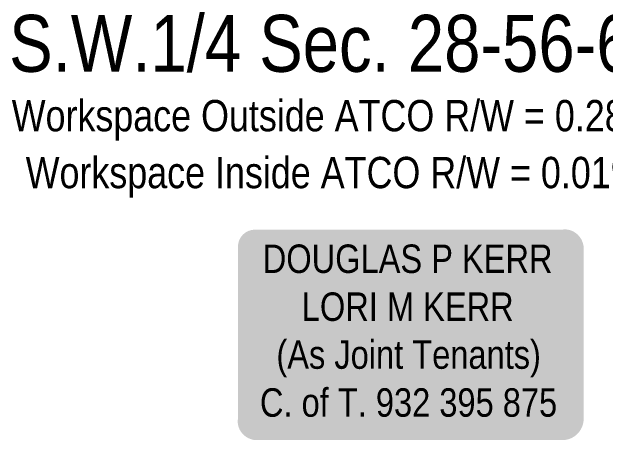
# Model space of a CAD drawing. Extents: x 634962 to 644935, y 5969185 to 5972988.
# Drawn here: x 641796.9 to 642005.4, y 5970468.8 to 5970619.3 of the extents above; entities that cross this region are included whole.
import ezdxf
from ezdxf.enums import TextEntityAlignment as Align

# ---------------------------------------------------------------- set-up
doc = ezdxf.new("R2010")
doc.units = 0
doc.header["$LTSCALE"] = 5
for name, color, linetype in [('AS-OWNER', 7, 'Continuous'), ('C-SYMBOL', 7, 'Continuous'), ('L-AREAWORK', 5, 'Continuous')]:
    doc.layers.add(name, color=color, linetype=linetype)
doc.styles.add('100L', font='ARIALN.TTF', dxfattribs={"height": 11})
doc.styles.add('175L', font='ARIALN.TTF', dxfattribs={"height": 20})
doc.styles.add('80', font='ARIALN.TTF', dxfattribs={"height": 10})

# ---------------------------------------------------------------- blocks, each defined once
blk = doc.blocks.new('*U394')
h = blk.add_hatch(color=59)
edge = h.paths.add_edge_path()
edge.add_line((-54, -37), (54, -37))
edge.add_arc((54, -31), 6, 270, 360)
edge.add_line((60, -31), (60, 29.5))
edge.add_arc((54, 29.5), 6, 0, 90)
edge.add_line((54, 35.5), (-54, 35.5))
edge.add_arc((-54, 29.5), 6, 90, 180)
edge.add_line((-60, 29.5), (-60, -31))
edge.add_arc((-54, -31), 6, 180, 270)
at = {"color": 1, "flags": 128}
blk.add_lwpolyline([(-54, -37, 3, 3, 0), (54, -37, 3, 3, 0.414214), (60, -31, 3, 3, 0), (60, 29.5, 3, 0, 0.414214), (54, 35.5, 0, 0, 0), (-54, 35.5, 0, 0, 0.414214), (-60, 29.5, 0, 0, 0), (-60, -31, 0, 3, 0.414214)], format="xyseb", close=True, dxfattribs=at)
blk.add_lwpolyline([(-46.43, -11.73, 0, 7.5, 0), (0, 0, 0, 0, 0)], format="xyseb", dxfattribs=at)
at = {"color": 1, "style": '80'}
blk.add_attdef('ENTER_TEXT_001', (-35.99, -5), '', height=10, dxfattribs=at)

msp = doc.modelspace()

# ---------------------------------------------------------------- block references
at = {"layer": 'AS-OWNER'}
ref = msp.add_blockref('*U394', (641936.341, 5970507.316), dxfattribs=dict(at, xscale=0.9996252665215225, yscale=0.9996252665215225, zscale=0.9996252665215225))
ref.add_attrib('ENTER_TEXT_001', 'DOUGLAS P KERR', (641885.088, 5970527.567), dxfattribs={"layer": '0', "color": 1, "height": 9.99625, "style": '80'})
ref.add_attrib('ENTER_TEXT_002', 'LORI M KERR', (641898.791, 5970510.73), dxfattribs={"layer": '0', "color": 1, "height": 9.99625, "style": '80'})
ref.add_attrib('ENTER_TEXT_003', '(As Joint Tenants)', (641889.878, 5970493.899), dxfattribs={"layer": '0', "color": 1, "height": 9.99625, "style": '80'})
ref.add_attrib('ENTER_TEXT_004', 'C. of T. 932 395 875', (641884.096, 5970477.061), dxfattribs={"layer": '0', "color": 1, "height": 9.99625, "style": '80'})

# ---------------------------------------------------------------- texts
at = {"layer": 'C-SYMBOL', "color": 3, "style": '175L'}
msp.add_text('S.W.1/4 Sec. 28-56-6-W.5M.', height=20, dxfattribs=at).set_placement((641942.413, 5970592.254), align=Align.BOTTOM_CENTER)
at = {"layer": 'L-AREAWORK', "color": 5, "style": '100L'}
for s, p in [('Workspace Outside ATCO R/W = 0.289 ha  0.71 Ac.', (641943.448, 5970574.057)), ('Workspace Inside ATCO R/W = 0.019 ha  0.05 Ac.', (641943.448, 5970554.057))]:
    msp.add_text(s, height=11, dxfattribs=at).set_placement(p, align=Align.BOTTOM_CENTER)

doc.saveas('drawing.dxf')
